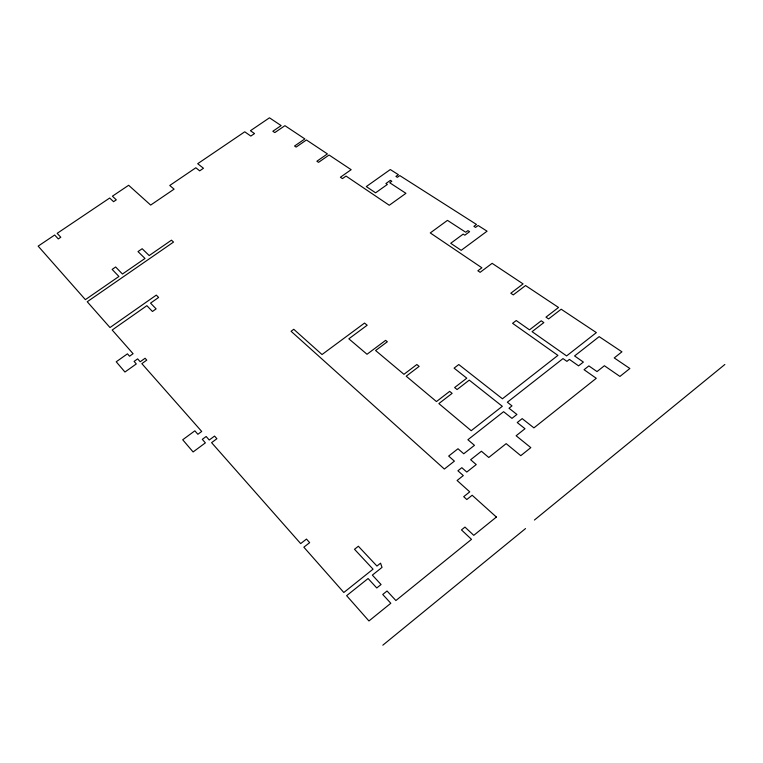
<?xml version="1.0" encoding="UTF-8"?>
<svg xmlns="http://www.w3.org/2000/svg" width="763" height="763" viewBox="0 0 763 763"><rect width="100%" height="100%" fill="white"/><g stroke="black" fill="none" stroke-linecap="round" stroke-linejoin="round"><path stroke-width="1.14" d="M534.415 520.032L724.85 364.485M382.826 645.193L525.526 528.578M496.389 517.047L473.766 535.34L464.963 527.09L461.472 529.904L471.496 539.355L395.892 600.538L387.051 590.991L382.74 594.472L390.818 603.266L368.949 620.958L346.631 595.674L368.09 578.526L376.769 587.968L381.061 584.525L372.363 575.111L382.025 567.395L380.565 563.17L376.951 566.06L358.352 546.241L354.509 549.274L373.05 569.169L343.827 592.489L303.846 547.185L309.664 542.646L306.478 539.079L300.679 543.599L211.589 442.654L216.902 438.715L214.546 436.074L209.253 440.003L206.153 436.493L202.3 439.345L205.381 442.864L193.106 451.954L182.71 439.765L194.851 430.828L197.875 434.281L201.709 431.457L141.851 363.636L146.763 360.136L145.094 358.257L140.192 361.757L137.645 358.877L134.088 361.414L136.3 363.941L124.951 372.02L116.224 361.786L127.45 353.832L129.548 356.226L133.086 353.708L112.18 330.017L146.887 305.677L152.447 311.485L156.129 308.891L150.549 303.111L158.609 297.456L156.301 295.119L109.996 327.546L87.23 301.747L173.525 242.081L171.456 240.183L149.205 255.557L142.166 248.728L137.998 251.59L144.999 258.457L122.452 274.031L115.642 266.983L112.142 269.396L118.923 276.473L85.38 299.649L38.15 246.134L54.688 235.014L58.293 238.924L60.792 237.245L57.168 233.344L109.681 198.027L113.563 201.68L116.3 199.839L112.409 196.196L128.642 185.275L150.664 205.075L174.088 189.148L169.758 185.476L195.843 167.774L199.687 170.836L203.473 168.27L197.693 163.702L244.751 131.799L250.817 136.081L254.518 133.563L250.445 130.721L269.473 117.807L281.146 125.599L272.849 131.255L274.804 132.59L284.933 125.676L304.866 138.923L294.556 146.029L296.12 147.097L306.449 139.972L327.413 153.907L316.883 161.231L318.533 162.347L329.072 155.013L351.152 169.682L340.403 177.235L342.434 178.618L346.04 176.081L389.273 205.266L405.935 193.316L389.721 182.758L391.82 181.26L390.408 180.345L385.925 183.54L387.327 184.465L375.587 192.82L366.297 186.573L390.303 169.548L398.372 174.679L395.94 176.406L397.361 177.312L399.783 175.585L476.484 224.456L473.909 226.353L475.568 227.412L478.143 225.514L487.061 231.189L461.195 250.331L450.723 243.292L463.17 234.117L464.81 235.195L469.588 231.675L467.938 230.607L465.716 232.248L447.471 220.364L430.265 232.934L481.882 267.784L477.867 270.789L480.118 272.324L492.125 263.34L523.084 283.912L510.819 293.221L513.27 294.89L525.554 285.553L558.535 307.47L545.974 317.141L548.587 318.924L561.167 309.215L596.361 332.601L566.604 355.92L532.078 331.667L543.838 322.587L541.234 320.803L529.493 329.854L516.227 320.536L512.583 323.321L557.925 355.386L502.426 398.791L458.782 364.542L454.09 368.138L466.784 378.181L454.624 387.556L457.075 389.54L469.255 380.136L502.321 406.307L471.2 430.704L438.868 403.589L452.116 393.365L449.674 391.371L436.455 401.567L406.212 376.207L419.125 366.393L416.846 364.523L403.951 374.309L375.606 350.532L387.337 341.757L385.62 340.355L367.022 354.261L348.844 338.81L367.165 325.229L364.533 323.073L322.024 354.537L293.774 329.292L291.075 331.266L444.362 469.045L454.395 461.129L448.663 456.074L457.981 448.758L463.751 453.766L474.462 445.325L467.891 439.736L503.599 411.696L511.973 418.362L516.923 414.462L509.016 408.234L512.002 405.887L507.338 402.225L562.999 358.6L566.909 361.366L569.408 359.402L578.573 365.849L583.371 362.072L574.587 355.949L599.165 336.645L621.931 351.819L614.234 357.923L629.866 368.5L619.938 376.436L604.391 365.735L597.009 371.591L588.874 365.906L584.067 369.712L596.275 378.305L533.928 427.871L522.188 418.62L517.228 422.54L524.992 428.72L516.131 435.759L530.819 447.633L520.776 455.664L506.184 443.646L488.759 457.476L481.415 451.238L470.647 459.746L476.226 464.581L466.784 472.059L461.834 467.69L457.914 470.79L463.294 475.568L457.094 480.49L469.75 491.858L463.694 496.694L466.813 499.527L472.163 495.254L496.389 517.047"/></g></svg>
